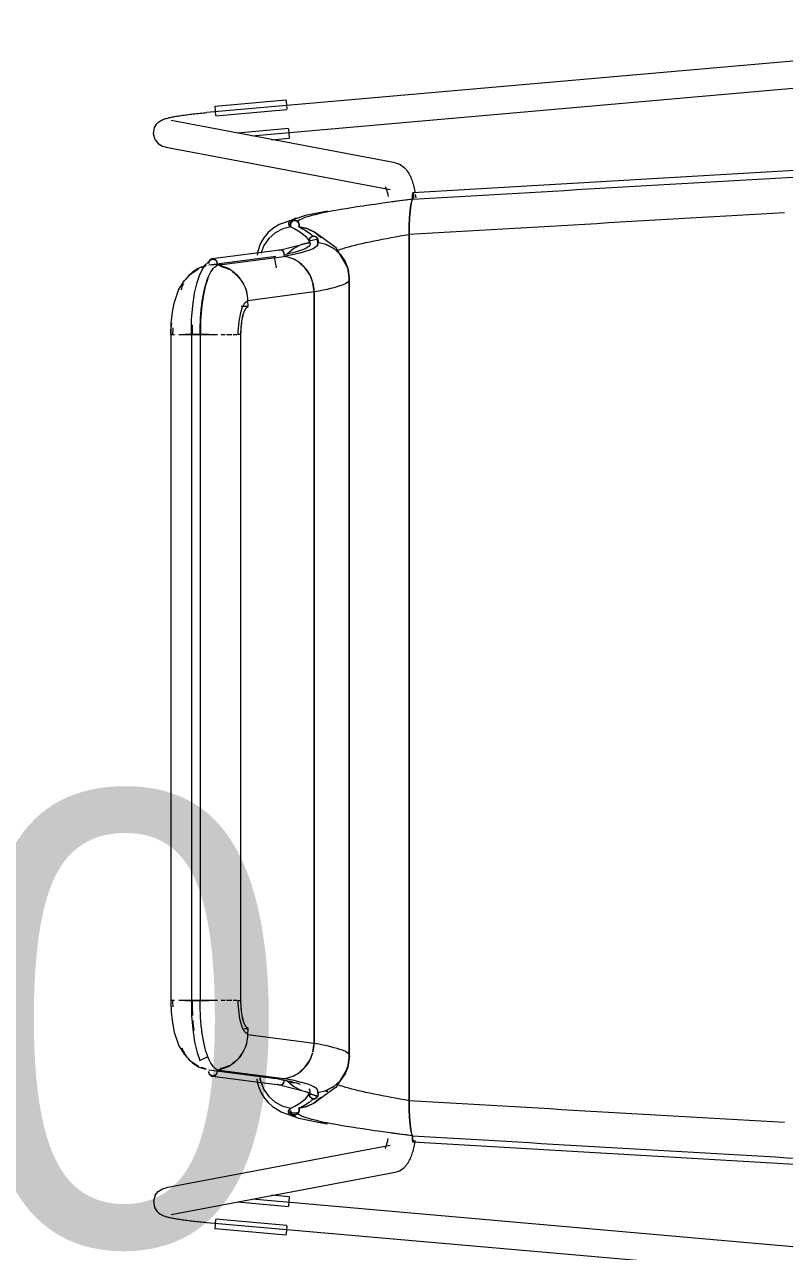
# Model space of a CAD drawing. Header units: millimetres. Extents: x 79795 to 317870, y -36033 to 97293.
# Drawn here: x 158086 to 158422, y 12047 to 12590 of the extents above; entities that cross this region are included whole.
import ezdxf

# ---------------------------------------------------------------- set-up
doc = ezdxf.new("R2010")
doc.units = ezdxf.units.MM
doc.header["$MEASUREMENT"] = 0
doc.layers.add('A-AREA-IDEN', color=7, linetype='CONTINUOUS', lineweight=9)
doc.layers.add('I-FURN', color=8, linetype='CONTINUOUS', lineweight=9)
doc.styles.add('Century Gothic', font='GOTHIC.TTF', dxfattribs={"height": 200})

msp = doc.modelspace()

# ---------------------------------------------------------------- linework, layer by layer
at = {"layer": 'I-FURN'}
for p, q in [((158609.81, 12590.12), (158166.49, 12551.18)), ((158186.36, 12540.88), (158610.86, 12578.17)), ((158170.09, 12553.99), (158201.5, 12556.75)), ((158170.27, 12551.95), (158170.09, 12553.99)), ((158201.5, 12556.75), (158201.68, 12554.71)), ((158201.68, 12554.71), (158201.86, 12552.64)), ((158146.98, 12548.06), (158147.41, 12548.23)), ((158147.41, 12548.23), (158147.81, 12548.37)), ((158147.81, 12548.37), (158148.21, 12548.5)), ((158148.21, 12548.5), (158148.6, 12548.61)), ((158148.6, 12548.61), (158149.01, 12548.72)), ((158149.01, 12548.72), (158149.42, 12548.82)), ((158149.42, 12548.82), (158149.85, 12548.92)), ((158149.85, 12548.92), (158150.29, 12549.02)), ((158150.29, 12549.02), (158150.75, 12549.12)), ((158150.75, 12549.12), (158151.23, 12549.21)), ((158151.23, 12549.21), (158151.72, 12549.31)), ((158151.72, 12549.31), (158152.24, 12549.4)), ((158152.24, 12549.4), (158152.77, 12549.5)), ((158152.77, 12549.5), (158153.32, 12549.59)), ((158153.32, 12549.59), (158153.89, 12549.68)), ((158153.89, 12549.68), (158154.48, 12549.77)), ((158154.48, 12549.77), (158155.08, 12549.87)), ((158155.08, 12549.87), (158155.7, 12549.96)), ((158155.7, 12549.96), (158156.33, 12550.05)), ((158156.33, 12550.05), (158156.98, 12550.13)), ((158156.98, 12550.13), (158157.65, 12550.22)), ((158157.65, 12550.22), (158158.32, 12550.31)), ((158158.32, 12550.31), (158159.01, 12550.4)), ((158159.01, 12550.4), (158159.71, 12550.48)), ((158159.71, 12550.48), (158160.42, 12550.56)), ((158160.42, 12550.56), (158161.13, 12550.64)), ((158161.13, 12550.64), (158161.86, 12550.72)), ((158161.86, 12550.72), (158162.59, 12550.8)), ((158162.59, 12550.8), (158163.33, 12550.88)), ((158163.33, 12550.88), (158164.08, 12550.95)), ((158164.08, 12550.95), (158164.83, 12551.02)), ((158164.83, 12551.02), (158165.58, 12551.09)), ((158165.58, 12551.09), (158166.33, 12551.16)), ((158166.33, 12551.16), (158166.49, 12551.18)), ((158170.45, 12549.88), (158170.27, 12551.95)), ((158170.46, 12549.76), (158201.88, 12552.52)), ((158142.81, 12541.79), (158143.29, 12544.55)), ((158143.29, 12544.55), (158144.33, 12546.21)), ((158144.33, 12546.21), (158145.24, 12547.06)), ((158145.24, 12547.06), (158145.95, 12547.54)), ((158145.95, 12547.54), (158146.51, 12547.85)), ((158146.51, 12547.85), (158146.98, 12548.06)), ((158249.93, 12528.88), (158150.64, 12547.7)), ((158202.62, 12544.07), (158180.01, 12542.09)), ((158202.63, 12543.95), (158202.81, 12541.88)), ((158143.64, 12539.04), (158142.81, 12541.79)), ((158143.64, 12539.04), (158144.97, 12537.47)), ((158144.97, 12537.47), (158146.05, 12536.72)), ((158195.09, 12539.15), (158202.99, 12539.84)), ((158202.81, 12541.88), (158202.99, 12539.84)), ((158146.05, 12536.72), (158146.85, 12536.34)), ((158146.85, 12536.34), (158147.47, 12536.13)), ((158147.47, 12536.13), (158147.99, 12535.99)), ((158147.99, 12535.99), (158148.4, 12535.91)), ((158148.4, 12535.91), (158247.69, 12517.09)), ((158589.68, 12534.98), (158257.77, 12515.69)), ((158249.93, 12528.88), (158250.91, 12528.62)), ((158250.91, 12528.62), (158251.81, 12528.26)), ((158251.81, 12528.26), (158252.6, 12527.82)), ((158252.6, 12527.82), (158253.29, 12527.34)), ((158253.29, 12527.34), (158253.88, 12526.83)), ((158253.88, 12526.83), (158254.4, 12526.31)), ((158254.4, 12526.31), (158254.86, 12525.78)), ((158254.86, 12525.78), (158255.26, 12525.25)), ((158255.26, 12525.25), (158255.62, 12524.71)), ((158255.62, 12524.71), (158255.94, 12524.17)), ((158255.94, 12524.17), (158256.23, 12523.64)), ((158256.23, 12523.64), (158256.5, 12523.08)), ((158256.5, 12523.08), (158256.75, 12522.52)), ((158256.75, 12522.52), (158256.99, 12521.95)), ((158256.99, 12521.95), (158257.21, 12521.37)), ((158257.21, 12521.37), (158257.42, 12520.78)), ((158245.46, 12518.31), (158245.48, 12518.29)), ((158245.48, 12518.29), (158245.52, 12518.21)), ((158245.52, 12518.21), (158245.57, 12518.13)), ((158245.57, 12518.13), (158245.64, 12517.97)), ((158245.64, 12517.97), (158245.73, 12517.78)), ((158245.73, 12517.78), (158245.83, 12517.55)), ((158245.83, 12517.55), (158245.93, 12517.28)), ((158245.93, 12517.28), (158246.03, 12516.98)), ((158246.03, 12516.98), (158246.14, 12516.64)), ((158246.14, 12516.64), (158246.25, 12516.27)), ((158246.25, 12516.27), (158246.36, 12515.88)), ((158246.36, 12515.88), (158246.46, 12515.46)), ((158257.42, 12520.78), (158257.61, 12520.17)), ((158257.61, 12520.17), (158257.79, 12519.56)), ((158257.72, 12515.62), (158257.67, 12515.42)), ((158257.67, 12515.43), (158257.72, 12515.62)), ((158257.77, 12515.69), (158257.72, 12515.62)), ((158257.72, 12515.62), (158257.77, 12515.69)), ((158257.83, 12515.63), (158257.77, 12515.69)), ((158257.77, 12515.69), (158257.83, 12515.63)), ((158257.79, 12519.56), (158257.96, 12518.93)), ((158257.88, 12515.44), (158257.83, 12515.63)), ((158257.83, 12515.63), (158257.88, 12515.45)), ((158257.96, 12518.93), (158258.13, 12518.28)), ((158258.13, 12518.28), (158258.28, 12517.63)), ((158258.28, 12517.63), (158258.42, 12516.96)), ((158258.42, 12516.96), (158258.56, 12516.28)), ((158258.56, 12516.28), (158258.68, 12515.59)), ((158246.46, 12515.46), (158246.57, 12515.01)), ((158246.57, 12515.01), (158246.67, 12514.54)), ((158246.67, 12514.54), (158246.77, 12514.05)), ((158256.51, 12507.71), (158256.82, 12510.18)), ((158256.82, 12510.17), (158256.51, 12507.68)), ((158257.18, 12511.92), (158256.82, 12510.17)), ((158256.82, 12510.18), (158257.19, 12511.92)), ((158257.59, 12512.82), (158257.18, 12511.92)), ((158257.19, 12511.92), (158257.59, 12512.82)), ((158257.56, 12513.79), (158257.57, 12514.29)), ((158257.57, 12514.28), (158257.56, 12513.79)), ((158257.56, 12513.79), (158257.57, 12513.29)), ((158257.57, 12513.3), (158257.56, 12513.79)), ((158257.59, 12514.74), (158257.57, 12514.28)), ((158257.57, 12514.29), (158257.59, 12514.74)), ((158257.59, 12512.82), (158257.57, 12513.3)), ((158257.57, 12513.29), (158257.59, 12512.82)), ((158257.59, 12514.74), (158257.63, 12515.13)), ((158257.63, 12515.12), (158257.59, 12514.74)), ((158257.63, 12515.13), (158257.67, 12515.43)), ((158257.67, 12515.42), (158257.63, 12515.12)), ((158257.88, 12515.45), (158257.92, 12515.16)), ((158257.92, 12515.15), (158257.88, 12515.44)), ((158257.92, 12515.16), (158257.96, 12514.78)), ((158257.96, 12514.77), (158257.92, 12515.15)), ((158257.96, 12514.78), (158257.98, 12514.33)), ((158257.98, 12514.32), (158257.96, 12514.77)), ((158257.98, 12514.33), (158257.99, 12513.83)), ((158257.99, 12513.83), (158257.98, 12514.32)), ((158257.98, 12513.33), (158257.99, 12513.83)), ((158257.99, 12513.83), (158257.99, 12513.33)), ((158258.8, 12514.88), (158258.91, 12514.17)), ((158258.91, 12514.17), (158259.01, 12513.44)), ((158210.2, 12505.68), (158198.48, 12501.69)), ((158219.86, 12507.58), (158210.2, 12505.68)), ((158256.51, 12507.68), (158256.27, 12504.58)), ((158256.27, 12504.63), (158256.51, 12507.68)), ((158195.66, 12499.88), (158193.41, 12497.88)), ((158198.48, 12501.69), (158195.66, 12499.88)), ((158200.06, 12499.67), (158196.74, 12497.93)), ((158203.69, 12500.58), (158200.06, 12499.67)), ((158203.48, 12501.54), (158203.56, 12502.04)), ((158203.56, 12502.04), (158203.48, 12501.55)), ((158203.48, 12501.55), (158203.52, 12501.05)), ((158203.52, 12501.05), (158203.48, 12501.54)), ((158203.69, 12500.58), (158203.52, 12501.05)), ((158203.52, 12501.05), (158203.69, 12500.58)), ((158203.75, 12502.5), (158203.56, 12502.04)), ((158203.56, 12502.04), (158203.75, 12502.49)), ((158203.75, 12502.49), (158204.06, 12502.88)), ((158204.06, 12502.88), (158203.75, 12502.5)), ((158204.06, 12502.88), (158204.45, 12503.18)), ((158204.45, 12503.18), (158204.06, 12502.88)), ((158204.45, 12503.18), (158204.91, 12503.38)), ((158204.91, 12503.38), (158204.45, 12503.18)), ((158204.91, 12503.38), (158205.39, 12503.45)), ((158205.39, 12503.45), (158204.91, 12503.38)), ((158205.39, 12503.45), (158205.88, 12503.39)), ((158205.88, 12503.39), (158205.39, 12503.45)), ((158205.88, 12503.39), (158206.34, 12503.21)), ((158206.34, 12503.21), (158205.88, 12503.39)), ((158206.34, 12503.21), (158206.74, 12502.92)), ((158206.74, 12502.92), (158206.34, 12503.21)), ((158206.74, 12502.92), (158207.06, 12502.54)), ((158207.06, 12502.54), (158206.74, 12502.92)), ((158207.06, 12502.54), (158207.26, 12502.09)), ((158207.27, 12502.09), (158207.06, 12502.54)), ((158207.32, 12501.1), (158207.17, 12500.63)), ((158207.17, 12500.63), (158207.33, 12501.1)), ((158207.17, 12500.63), (158210.79, 12499.84)), ((158210.79, 12499.84), (158207.17, 12500.63)), ((158207.26, 12502.09), (158207.35, 12501.6)), ((158207.36, 12501.6), (158207.27, 12502.09)), ((158207.35, 12501.6), (158207.32, 12501.1)), ((158207.33, 12501.1), (158207.36, 12501.6)), ((158210.79, 12499.84), (158214.11, 12498.19)), ((158214.11, 12498.2), (158210.79, 12499.84)), ((158256.11, 12501.04), (158256.06, 12497.27)), ((158256.06, 12497.35), (158256.12, 12501.04)), ((158256.27, 12504.58), (158256.11, 12501.04)), ((158256.12, 12501.11), (158256.27, 12504.58)), ((158191.64, 12495.72), (158190.29, 12493.44)), ((158193.41, 12497.88), (158191.64, 12495.72)), ((158193.91, 12495.45), (158191.74, 12492.37)), ((158196.74, 12497.93), (158193.91, 12495.45)), ((158215.66, 12495.13), (158211.77, 12494.3)), ((158211.94, 12495.08), (158211.86, 12494.59)), ((158211.86, 12494.58), (158211.94, 12495.07)), ((158211.86, 12494.59), (158211.89, 12494.09)), ((158211.9, 12494.09), (158211.86, 12494.58)), ((158211.89, 12494.09), (158212.06, 12493.62)), ((158212.06, 12493.62), (158211.9, 12494.09)), ((158212.14, 12495.53), (158211.94, 12495.08)), ((158211.94, 12495.07), (158212.14, 12495.52)), ((158212.14, 12495.52), (158212.46, 12495.91)), ((158212.46, 12495.91), (158212.14, 12495.53)), ((158214.19, 12498.25), (158212.44, 12499.14)), ((158212.46, 12495.91), (158212.86, 12496.2)), ((158212.86, 12496.2), (158212.46, 12495.91)), ((158212.86, 12496.2), (158213.32, 12496.39)), ((158213.32, 12496.39), (158212.86, 12496.2)), ((158213.32, 12496.39), (158213.81, 12496.46)), ((158213.81, 12496.46), (158213.32, 12496.39)), ((158213.81, 12496.46), (158214.3, 12496.39)), ((158214.3, 12496.39), (158213.81, 12496.46)), ((158216.95, 12495.8), (158214.11, 12498.2)), ((158214.11, 12498.19), (158216.95, 12495.8)), ((158223.73, 12491.27), (158214.19, 12498.25)), ((158214.3, 12496.39), (158214.76, 12496.2)), ((158214.76, 12496.2), (158214.3, 12496.39)), ((158214.76, 12496.2), (158215.16, 12495.91)), ((158215.17, 12495.91), (158214.76, 12496.2)), ((158215.16, 12495.91), (158215.48, 12495.52)), ((158215.48, 12495.53), (158215.17, 12495.91)), ((158215.68, 12495.08), (158215.48, 12495.53)), ((158215.48, 12495.52), (158215.68, 12495.07)), ((158215.58, 12492.55), (158215.53, 12495.43)), ((158215.72, 12494.09), (158215.56, 12493.62)), ((158215.56, 12493.62), (158215.73, 12494.09)), ((158215.76, 12494.59), (158215.68, 12495.08)), ((158215.68, 12495.07), (158215.76, 12494.58)), ((158215.76, 12494.58), (158215.72, 12494.09)), ((158215.73, 12494.09), (158215.76, 12494.59)), ((158256.06, 12497.27), (158256.06, 12113.87)), ((158256.06, 12113.87), (158256.06, 12497.27)), ((158198.67, 12490.31), (158168.9, 12486.45)), ((158189, 12489.84), (158188.77, 12488.07)), ((158190.29, 12493.44), (158189, 12489.84)), ((158191.74, 12492.37), (158190.34, 12488.85)), ((158198.44, 12490.26), (158198, 12490.07)), ((158198.91, 12490.32), (158198.44, 12490.26)), ((158198.59, 12490.29), (158210.21, 12493.26)), ((158199.38, 12490.25), (158198.91, 12490.32)), ((158199.82, 12490.07), (158199.38, 12490.25)), ((158200.2, 12489.77), (158199.82, 12490.07)), ((158200.5, 12489.39), (158200.2, 12489.77)), ((158200.69, 12488.94), (158200.5, 12489.39)), ((158200.77, 12488.44), (158200.69, 12488.94)), ((158200.74, 12487.95), (158200.77, 12488.44)), ((158204.95, 12490.97), (158202.07, 12488.46)), ((158208.34, 12492.73), (158204.95, 12490.97)), ((158212.06, 12493.62), (158208.34, 12492.73)), ((158210.21, 12493.26), (158212.08, 12493.59)), ((158219.28, 12492.73), (158215.56, 12493.62)), ((158219.27, 12492.72), (158222.67, 12490.97)), ((158222.67, 12490.97), (158219.28, 12492.73)), ((158222.67, 12490.97), (158225.54, 12488.46)), ((158225.55, 12488.46), (158222.67, 12490.97)), ((158228.84, 12482.62), (158223.73, 12491.27)), ((158225.54, 12488.46), (158227.71, 12485.32)), ((158227.72, 12485.33), (158225.55, 12488.46)), ((158163.31, 12479.43), (158165.5, 12483.55)), ((158165.5, 12483.55), (158168.4, 12486.1)), ((158197.03, 12487.46), (158167.34, 12483.61)), ((158168.53, 12483.77), (158173.3, 12484.38)), ((158170.88, 12483.63), (158200.58, 12487.48)), ((158196.25, 12487.33), (158197.2, 12482.51)), ((158210.08, 12482.36), (158207.34, 12484.85)), ((158228.91, 12482.47), (158227.54, 12485.64)), ((158227.71, 12485.32), (158229.08, 12481.76)), ((158229.08, 12481.76), (158227.72, 12485.33)), ((158156.52, 12476.82), (158158.81, 12479.29)), ((158158.81, 12479.29), (158162.71, 12481.97)), ((158162.15, 12475.97), (158163.31, 12479.43)), ((158162.71, 12481.97), (158162.9, 12482.07)), ((158166.85, 12477.67), (158165.76, 12474.23)), ((158212.16, 12479.25), (158210.08, 12482.36)), ((158213.43, 12475.88), (158212.16, 12479.25)), ((158229.71, 12477.43), (158228.91, 12482.47)), ((158229.08, 12481.76), (158229.55, 12477.97)), ((158229.55, 12477.97), (158229.08, 12481.76)), ((158229.55, 12477.97), (158229.55, 12133.18)), ((158229.55, 12133.18), (158229.55, 12477.97)), ((158152, 12466.89), (158154.12, 12472.94)), ((158154.12, 12472.94), (158156.52, 12476.82)), ((158161.05, 12471.28), (158162.15, 12475.97)), ((158165.76, 12474.23), (158164.79, 12469.8)), ((158213.96, 12471.93), (158213.48, 12475.7)), ((158229.71, 12438.52), (158229.71, 12477.43)), ((158151.21, 12462.85), (158152, 12466.89)), ((158160.21, 12465.66), (158161.05, 12471.28)), ((158164.79, 12469.8), (158164.2, 12465.79)), ((158184.68, 12468.07), (158213.96, 12471.93)), ((158184.75, 12465.35), (158184.68, 12468.07)), ((158213.96, 12471.93), (158213.96, 12139.22)), ((158213.96, 12139.22), (158213.96, 12471.93)), ((158150.7, 12458.03), (158151.21, 12462.85)), ((158159.72, 12459.54), (158160.21, 12465.66)), ((158164.2, 12465.79), (158163.67, 12459.23)), ((158184.75, 12465.35), (158181.74, 12465.35)), ((158181.92, 12458.89), (158182.43, 12461.38)), ((158182.43, 12461.38), (158183.1, 12463.36)), ((158183.1, 12463.36), (158183.89, 12464.72)), ((158183.89, 12464.72), (158184.75, 12465.35)), ((158150.59, 12453), (158150.7, 12458.03)), ((158159.63, 12453), (158159.72, 12459.54)), ((158163.67, 12459.23), (158163.59, 12453)), ((158181.49, 12453), (158181.6, 12456.04)), ((158181.6, 12456.04), (158181.92, 12458.89)), ((158150.76, 12453), (158150.59, 12453)), ((158150.59, 12453), (158150.59, 12158.15)), ((158150.61, 12453), (158152.08, 12453)), ((158154.11, 12453), (158156.69, 12453)), ((158159.87, 12453), (158156.84, 12453)), ((158156.86, 12453), (158159.87, 12453)), ((158159.7, 12453), (158159.63, 12453)), ((158159.63, 12453), (158159.63, 12158.15)), ((158159.63, 12453), (158163.58, 12453)), ((158159.89, 12453), (158159.7, 12453)), ((158160.2, 12453), (158159.89, 12453)), ((158160.59, 12453), (158160.2, 12453)), ((158161.04, 12453), (158160.59, 12453)), ((158161.53, 12453), (158161.04, 12453)), ((158162.03, 12453), (158161.53, 12453)), ((158162.51, 12453), (158162.03, 12453)), ((158162.92, 12453), (158162.51, 12453)), ((158163.25, 12453), (158162.92, 12453)), ((158163.48, 12453), (158163.25, 12453)), ((158163.58, 12453), (158163.48, 12453)), ((158167.37, 12453), (158163.56, 12453)), ((158163.56, 12453), (158167.37, 12453)), ((158163.59, 12158.15), (158163.59, 12453)), ((158167.57, 12453), (158171.12, 12453)), ((158172.75, 12453), (158174.59, 12453)), ((158175.11, 12453), (158177.58, 12453)), ((158178.16, 12453), (158179.9, 12453)), ((158181.43, 12453), (158181.43, 12158.15)), ((158181.49, 12158.15), (158181.49, 12453)), ((158229.71, 12133.72), (158229.71, 12438.52)), ((158150.59, 12158.15), (158150.7, 12153.12)), ((158150.59, 12158.15), (158150.76, 12158.15)), ((158152.08, 12158.15), (158150.61, 12158.15)), ((158156.69, 12158.15), (158154.11, 12158.15)), ((158156.84, 12158.15), (158159.87, 12158.15)), ((158159.87, 12158.15), (158156.86, 12158.15)), ((158159.63, 12158.15), (158159.72, 12151.61)), ((158159.63, 12158.15), (158159.7, 12158.15)), ((158163.48, 12158.15), (158159.63, 12158.15)), ((158159.7, 12158.15), (158159.89, 12158.15)), ((158159.89, 12158.15), (158160.2, 12158.15)), ((158160.2, 12158.15), (158160.59, 12158.15)), ((158160.59, 12158.15), (158161.04, 12158.15)), ((158161.04, 12158.15), (158161.53, 12158.15)), ((158161.53, 12158.15), (158162.03, 12158.15)), ((158162.03, 12158.15), (158162.51, 12158.15)), ((158162.51, 12158.15), (158162.92, 12158.15)), ((158162.92, 12158.15), (158163.25, 12158.15)), ((158163.25, 12158.15), (158163.48, 12158.15)), ((158163.56, 12158.15), (158167.37, 12158.15)), ((158167.37, 12158.15), (158163.56, 12158.15)), ((158171.12, 12158.15), (158167.57, 12158.15)), ((158174.59, 12158.15), (158172.75, 12158.15)), ((158177.58, 12158.15), (158175.11, 12158.15)), ((158179.9, 12158.15), (158178.16, 12158.15)), ((158181.6, 12155.11), (158181.49, 12158.15)), ((158150.7, 12153.12), (158151.21, 12148.3)), ((158181.92, 12152.26), (158181.6, 12155.11)), ((158182.43, 12149.77), (158181.92, 12152.26)), ((158151.21, 12148.3), (158152, 12144.26)), ((158159.72, 12151.61), (158160.21, 12145.48)), ((158183.1, 12147.78), (158182.43, 12149.77)), ((158183.89, 12146.43), (158183.1, 12147.78)), ((158184.75, 12145.79), (158183.89, 12146.43)), ((158152, 12144.26), (158154.12, 12138.21)), ((158160.21, 12145.48), (158161.05, 12139.86)), ((158183.08, 12145.79), (158184.75, 12145.79)), ((158184.68, 12143.08), (158184.75, 12145.79)), ((158213.96, 12139.22), (158184.68, 12143.08)), ((158154.12, 12138.21), (158156.52, 12134.33)), ((158161.05, 12139.86), (158162.15, 12135.17)), ((158213.48, 12135.45), (158213.96, 12139.22)), ((158156.52, 12134.33), (158158.81, 12131.86)), ((158158.81, 12131.86), (158162.71, 12129.18)), ((158162.15, 12135.17), (158163.31, 12131.72)), ((158163.31, 12131.72), (158166.85, 12133.48)), ((158210.08, 12128.79), (158212.16, 12131.9)), ((158212.16, 12131.9), (158213.43, 12135.27)), ((158229.71, 12133.72), (158228.91, 12128.68)), ((158229.55, 12133.18), (158229.08, 12129.39)), ((158229.08, 12129.39), (158229.55, 12133.18)), ((158162.71, 12129.18), (158162.9, 12129.08)), ((158167.34, 12127.54), (158197.03, 12123.69)), ((158168.9, 12124.7), (158198.67, 12120.84)), ((158170.87, 12127.08), (158173.31, 12126.76)), ((158170.88, 12127.51), (158200.58, 12123.67)), ((158207.34, 12126.3), (158210.08, 12128.79)), ((158228.84, 12128.53), (158223.73, 12119.88)), ((158227.71, 12125.82), (158225.54, 12122.69)), ((158225.55, 12122.68), (158227.72, 12125.82)), ((158228.91, 12128.68), (158227.54, 12125.51)), ((158229.08, 12129.39), (158227.71, 12125.82)), ((158227.72, 12125.82), (158229.08, 12129.39)), ((158188.68, 12123.57), (158188.82, 12122.15)), ((158188.82, 12122.15), (158189.48, 12119.65)), ((158189.48, 12119.65), (158190.51, 12117.28)), ((158190.34, 12122.3), (158189.97, 12124.04)), ((158189.97, 12124.04), (158190.34, 12122.29)), ((158190.34, 12122.29), (158191.74, 12118.78)), ((158202.54, 12122.44), (158196.25, 12123.82)), ((158197.61, 12121.37), (158198, 12121.08)), ((158198, 12121.08), (158198.44, 12120.89)), ((158198.44, 12120.89), (158198.91, 12120.83)), ((158198.59, 12120.86), (158210.21, 12117.89)), ((158198.91, 12120.83), (158199.38, 12120.89)), ((158199.38, 12120.89), (158199.82, 12121.08)), ((158199.82, 12121.08), (158200.2, 12121.38)), ((158200.2, 12121.38), (158200.5, 12121.76)), ((158200.5, 12121.76), (158200.69, 12122.21)), ((158200.69, 12122.21), (158200.77, 12122.7)), ((158200.77, 12122.7), (158200.74, 12123.2)), ((158202.07, 12122.68), (158204.95, 12120.18)), ((158204.98, 12121.68), (158202.54, 12122.44)), ((158204.95, 12120.18), (158208.34, 12118.42)), ((158223.73, 12119.88), (158214.19, 12112.9)), ((158222.67, 12120.18), (158219.28, 12118.43)), ((158219.28, 12118.42), (158222.67, 12120.18)), ((158225.54, 12122.69), (158222.67, 12120.18)), ((158222.67, 12120.18), (158225.55, 12122.68)), ((158190.51, 12117.28), (158191.89, 12115.08)), ((158191.74, 12118.78), (158193.91, 12115.7)), ((158191.89, 12115.08), (158193.57, 12113.11)), ((158193.91, 12115.7), (158196.74, 12113.22)), ((158208.34, 12118.42), (158212.06, 12117.53)), ((158210.21, 12117.89), (158215.53, 12115.72)), ((158211.77, 12116.85), (158215.66, 12116.02)), ((158211.86, 12116.57), (158211.9, 12117.06)), ((158211.89, 12117.06), (158211.86, 12116.56)), ((158211.94, 12116.07), (158211.86, 12116.57)), ((158211.86, 12116.56), (158211.94, 12116.07)), ((158212.06, 12117.53), (158211.89, 12117.06)), ((158211.9, 12117.06), (158212.06, 12117.53)), ((158212.14, 12115.62), (158211.94, 12116.07)), ((158211.94, 12116.07), (158212.14, 12115.62)), ((158212.46, 12115.24), (158212.14, 12115.62)), ((158212.14, 12115.62), (158212.46, 12115.24)), ((158212.86, 12114.95), (158212.46, 12115.24)), ((158212.46, 12115.24), (158212.86, 12114.94)), ((158213.32, 12114.76), (158212.86, 12114.95)), ((158212.86, 12114.94), (158213.32, 12114.75)), ((158213.81, 12114.69), (158213.32, 12114.76)), ((158213.32, 12114.75), (158213.81, 12114.69)), ((158214.3, 12114.76), (158213.81, 12114.69)), ((158213.81, 12114.69), (158214.3, 12114.75)), ((158216.95, 12115.35), (158214.11, 12112.96)), ((158214.11, 12112.94), (158216.95, 12115.35)), ((158214.76, 12114.95), (158214.3, 12114.76)), ((158214.3, 12114.75), (158214.76, 12114.94)), ((158215.16, 12115.24), (158214.76, 12114.95)), ((158214.76, 12114.94), (158215.17, 12115.24)), ((158215.48, 12115.62), (158215.16, 12115.24)), ((158215.17, 12115.24), (158215.48, 12115.62)), ((158215.68, 12116.07), (158215.48, 12115.62)), ((158215.48, 12115.62), (158215.68, 12116.07)), ((158215.56, 12117.53), (158219.28, 12118.42)), ((158215.56, 12117.53), (158215.72, 12117.06)), ((158215.73, 12117.06), (158215.56, 12117.53)), ((158215.76, 12116.57), (158215.68, 12116.07)), ((158215.68, 12116.07), (158215.76, 12116.56)), ((158215.72, 12117.06), (158215.76, 12116.57)), ((158215.76, 12116.56), (158215.73, 12117.06)), ((158256.06, 12113.87), (158256.11, 12110.11)), ((158256.12, 12110.1), (158256.06, 12113.8)), ((158193.57, 12113.11), (158195.53, 12111.37)), ((158195.53, 12111.37), (158199.65, 12108.86)), ((158196.74, 12113.22), (158200.06, 12111.48)), ((158199.65, 12108.86), (158207.27, 12106.19)), ((158200.06, 12111.48), (158203.69, 12110.57)), ((158202.77, 12109.66), (158202.44, 12108.5)), ((158202.44, 12108.5), (158206.29, 12108.69)), ((158203.56, 12109.11), (158203.48, 12109.6)), ((158203.48, 12109.6), (158203.56, 12109.11)), ((158203.52, 12110.1), (158203.69, 12110.57)), ((158203.69, 12110.57), (158203.52, 12110.1)), ((158203.75, 12108.66), (158203.56, 12109.11)), ((158203.56, 12109.11), (158203.75, 12108.65)), ((158204.06, 12108.27), (158203.75, 12108.66)), ((158203.75, 12108.65), (158204.06, 12108.26)), ((158204.45, 12107.97), (158204.06, 12108.27)), ((158204.06, 12108.26), (158204.45, 12107.96)), ((158207.06, 12108.61), (158206.74, 12108.23)), ((158206.74, 12108.23), (158207.06, 12108.6)), ((158207.26, 12109.06), (158207.06, 12108.61)), ((158207.06, 12108.6), (158207.27, 12109.05)), ((158210.79, 12111.31), (158207.17, 12110.52)), ((158207.17, 12110.52), (158210.79, 12111.3)), ((158207.17, 12110.52), (158207.32, 12110.05)), ((158207.33, 12110.05), (158207.17, 12110.52)), ((158207.35, 12109.55), (158207.26, 12109.06)), ((158207.27, 12109.05), (158207.36, 12109.55)), ((158207.32, 12110.05), (158207.35, 12109.55)), ((158207.36, 12109.55), (158207.33, 12110.05)), ((158214.11, 12112.96), (158210.79, 12111.31)), ((158210.79, 12111.3), (158214.11, 12112.94)), ((158214.19, 12112.9), (158212.44, 12112.01)), ((158256.11, 12110.11), (158256.27, 12106.57)), ((158256.27, 12106.57), (158256.12, 12110.04)), ((158204.91, 12107.77), (158204.45, 12107.97)), ((158204.45, 12107.96), (158204.91, 12107.77)), ((158205.39, 12107.7), (158204.91, 12107.77)), ((158204.91, 12107.77), (158205.39, 12107.69)), ((158205.88, 12107.76), (158205.39, 12107.7)), ((158205.39, 12107.69), (158205.88, 12107.75)), ((158206.34, 12107.94), (158205.88, 12107.76)), ((158205.88, 12107.75), (158206.34, 12107.94)), ((158206.74, 12108.23), (158206.34, 12107.94)), ((158206.34, 12107.94), (158206.74, 12108.23)), ((158207.27, 12106.19), (158215.79, 12104.3)), ((158215.79, 12104.3), (158219.86, 12103.57)), ((158256.27, 12106.57), (158256.51, 12103.47)), ((158256.51, 12103.47), (158256.27, 12106.52)), ((158256.51, 12103.47), (158256.82, 12100.97)), ((158256.82, 12100.97), (158256.51, 12103.44)), ((158256.82, 12100.97), (158257.18, 12099.23)), ((158257.19, 12099.23), (158256.82, 12100.96)), ((158257.18, 12099.23), (158257.59, 12098.32)), ((158257.59, 12098.32), (158257.19, 12099.23)), ((158257.57, 12097.85), (158257.56, 12097.36)), ((158257.56, 12097.35), (158257.57, 12097.85)), ((158257.59, 12098.32), (158257.57, 12097.85)), ((158257.57, 12097.85), (158257.59, 12098.32)), ((158247.69, 12094.06), (158148.4, 12075.24)), ((158245.46, 12092.84), (158245.48, 12092.86)), ((158245.48, 12092.86), (158245.52, 12092.93)), ((158245.52, 12092.93), (158245.57, 12093.02)), ((158245.57, 12093.02), (158245.64, 12093.17)), ((158245.64, 12093.17), (158245.73, 12093.37)), ((158245.73, 12093.37), (158245.83, 12093.6)), ((158245.83, 12093.6), (158245.93, 12093.87)), ((158245.93, 12093.87), (158246.03, 12094.17)), ((158246.03, 12094.17), (158246.14, 12094.51)), ((158246.14, 12094.51), (158246.25, 12094.87)), ((158246.25, 12094.87), (158246.36, 12095.27)), ((158246.36, 12095.27), (158246.46, 12095.69)), ((158246.46, 12095.69), (158246.57, 12096.14)), ((158246.57, 12096.14), (158246.67, 12096.61)), ((158246.67, 12096.61), (158246.77, 12097.1)), ((158257.56, 12097.36), (158257.57, 12096.86)), ((158257.57, 12096.86), (158257.56, 12097.35)), ((158257.57, 12096.86), (158257.59, 12096.41)), ((158257.59, 12096.41), (158257.57, 12096.86)), ((158257.59, 12096.41), (158257.63, 12096.02)), ((158257.63, 12096.02), (158257.59, 12096.41)), ((158257.63, 12096.02), (158257.67, 12095.73)), ((158257.67, 12095.72), (158257.63, 12096.02)), ((158257.77, 12095.46), (158257.83, 12095.52)), ((158257.83, 12095.52), (158257.77, 12095.46)), ((158589.68, 12076.17), (158257.77, 12095.46)), ((158257.79, 12091.59), (158257.96, 12092.22)), ((158257.88, 12095.71), (158257.92, 12096)), ((158257.92, 12095.99), (158257.88, 12095.7)), ((158257.92, 12096), (158257.96, 12096.38)), ((158257.96, 12096.37), (158257.92, 12095.99)), ((158257.96, 12092.22), (158258.13, 12092.86)), ((158258.13, 12092.86), (158258.28, 12093.52)), ((158258.28, 12093.52), (158258.42, 12094.19)), ((158258.42, 12094.19), (158258.56, 12094.87)), ((158258.56, 12094.87), (158258.68, 12095.56)), ((158258.68, 12095.56), (158258.8, 12096.27)), ((158255.62, 12086.44), (158255.94, 12086.98)), ((158255.94, 12086.98), (158256.23, 12087.51)), ((158256.23, 12087.51), (158256.5, 12088.07)), ((158256.5, 12088.07), (158256.75, 12088.63)), ((158256.75, 12088.63), (158256.99, 12089.2)), ((158256.99, 12089.2), (158257.21, 12089.78)), ((158257.21, 12089.78), (158257.42, 12090.37)), ((158257.42, 12090.37), (158257.61, 12090.97)), ((158257.61, 12090.97), (158257.79, 12091.59)), ((158150.64, 12063.45), (158249.93, 12082.27)), ((158249.93, 12082.27), (158250.91, 12082.52)), ((158250.91, 12082.52), (158251.81, 12082.89)), ((158251.81, 12082.89), (158252.6, 12083.33)), ((158252.6, 12083.33), (158253.29, 12083.81)), ((158253.29, 12083.81), (158253.88, 12084.32)), ((158253.88, 12084.32), (158254.4, 12084.84)), ((158254.4, 12084.84), (158254.86, 12085.37)), ((158254.86, 12085.37), (158255.26, 12085.9)), ((158255.26, 12085.9), (158255.62, 12086.44)), ((158143.64, 12072.1), (158142.81, 12069.35)), ((158143.64, 12072.1), (158144.97, 12073.68)), ((158144.97, 12073.68), (158146.05, 12074.43)), ((158146.05, 12074.43), (158146.85, 12074.8)), ((158146.85, 12074.8), (158147.47, 12075.02)), ((158147.47, 12075.02), (158147.99, 12075.15)), ((158147.99, 12075.15), (158148.4, 12075.24)), ((158610.86, 12032.98), (158186.51, 12070.26)), ((158202.99, 12071.31), (158195.09, 12072)), ((158202.99, 12071.31), (158202.81, 12069.27)), ((158142.81, 12069.35), (158143.29, 12066.59)), ((158143.29, 12066.59), (158144.33, 12064.94)), ((158144.33, 12064.94), (158145.24, 12064.08)), ((158180.14, 12069.05), (158202.62, 12067.08)), ((158202.81, 12069.27), (158202.63, 12067.2)), ((158145.24, 12064.08), (158145.95, 12063.61)), ((158145.95, 12063.61), (158146.51, 12063.3)), ((158146.51, 12063.3), (158146.98, 12063.09)), ((158146.98, 12063.09), (158147.41, 12062.92)), ((158147.41, 12062.92), (158147.81, 12062.78)), ((158147.81, 12062.78), (158148.21, 12062.65)), ((158148.21, 12062.65), (158148.6, 12062.54)), ((158148.6, 12062.54), (158149.01, 12062.43)), ((158149.01, 12062.43), (158149.42, 12062.32)), ((158149.42, 12062.32), (158149.85, 12062.22)), ((158149.85, 12062.22), (158150.29, 12062.13)), ((158150.29, 12062.13), (158150.75, 12062.03)), ((158150.75, 12062.03), (158151.23, 12061.93)), ((158151.23, 12061.93), (158151.72, 12061.84)), ((158151.72, 12061.84), (158152.24, 12061.74)), ((158152.24, 12061.74), (158152.77, 12061.65)), ((158152.77, 12061.65), (158153.32, 12061.56)), ((158153.32, 12061.56), (158153.89, 12061.47)), ((158153.89, 12061.47), (158154.48, 12061.37)), ((158154.48, 12061.37), (158155.08, 12061.28)), ((158155.08, 12061.28), (158155.7, 12061.19)), ((158155.7, 12061.19), (158156.33, 12061.1)), ((158156.33, 12061.1), (158156.98, 12061.01)), ((158156.98, 12061.01), (158157.65, 12060.93)), ((158157.65, 12060.93), (158158.32, 12060.84)), ((158158.32, 12060.84), (158159.01, 12060.75)), ((158159.01, 12060.75), (158159.71, 12060.67)), ((158159.71, 12060.67), (158160.42, 12060.59)), ((158160.42, 12060.59), (158161.13, 12060.5)), ((158161.13, 12060.5), (158161.86, 12060.42)), ((158161.86, 12060.42), (158162.59, 12060.35)), ((158162.59, 12060.35), (158163.33, 12060.27)), ((158163.33, 12060.27), (158164.08, 12060.2)), ((158164.08, 12060.2), (158164.83, 12060.12)), ((158164.83, 12060.12), (158165.58, 12060.05)), ((158165.58, 12060.05), (158166.33, 12059.99)), ((158166.33, 12059.99), (158166.49, 12059.97)), ((158166.49, 12059.97), (158609.81, 12021.03)), ((158170.27, 12059.2), (158170.45, 12061.27)), ((158201.88, 12058.63), (158170.46, 12061.39)), ((158170.09, 12057.16), (158170.27, 12059.2)), ((158201.5, 12054.4), (158170.09, 12057.16)), ((158201.68, 12056.44), (158201.5, 12054.4)), ((158201.86, 12058.51), (158201.68, 12056.44))]:
    msp.add_line(p, q, dxfattribs=at)
for centre, major_axis, ratio, start_param, end_param in [((158198.9, 12488.36), (0, 1.96), 0.955139, 4.501447, 6.790779), ((158198.89, 12471.8), (0, 15.78), 0.955139, 5.929149, 6.170649), ((158198.89, 12471.8), (0, 15.78), 0.955139, 5.687432, 5.928979), ((158198.89, 12471.8), (0, 15.78), 0.955139, 4.975942, 5.68731), ((158198.89, 12471.8), (0, 15.78), 0.955139, 4.720632, 4.962301), ((158154.87, 12453), (0, 12.4), 0.287441, 1.332781, 1.570796), ((158166.34, 12453), (-15.75, 0), 0.000004, 3.431839, 3.614078), ((158154.87, 12158.15), (0, -12.4), 0.287441, 4.712389, 4.932602), ((158166.34, 12158.15), (-15.75, 0), 0.000004, 2.669107, 2.851347), ((158198.89, 12139.35), (0, 15.78), 0.955139, 4.462478, 4.704147), ((158198.89, 12139.35), (0, 15.78), 0.955139, 3.737469, 4.448837), ((158198.89, 12139.35), (0, 15.78), 0.955139, 3.495799, 3.737346), ((158198.9, 12122.79), (0, 1.96), 0.955139, 2.379629, 4.923331), ((158198.89, 12139.35), (0, 15.78), 0.955139, 3.254129, 3.495629)]:
    msp.add_ellipse(centre, major_axis=major_axis, ratio=ratio, start_param=start_param, end_param=end_param, dxfattribs=at)
for points in [[(158257.59, 12512.82), (158312.82, 12516.04), (158423.42, 12522.48), (158534.18, 12528.92), (158589.58, 12532.14)], [(158257.57, 12512.81), (158254.51, 12512.42), (158251.42, 12512.03), (158248.37, 12511.65)], [(158256.06, 12497.35), (158311.42, 12500.55), (158366.84, 12503.74), (158422.3, 12506.94)], [(158215.56, 12493.62), (158216.11, 12492.59), (158214.14, 12490.55), (158206.08, 12488.5), (158200.58, 12487.48)], [(158163.56, 12453), (158163.52, 12455.35), (158163.59, 12460), (158164.22, 12466.86), (158165.33, 12473), (158166.86, 12478.07), (158168.75, 12481.77), (158170.16, 12483.08), (158170.89, 12483.43)], [(158164, 12482.55), (158164.63, 12482.79), (158165.28, 12482.95), (158165.94, 12483.09)], [(158184.68, 12468.07), (158184.64, 12469.36), (158184.28, 12471.87), (158182.87, 12475.47), (158180.67, 12478.61), (158177.84, 12481.14), (158174.5, 12482.9), (158172.12, 12483.49), (158170.88, 12483.63)], [(158171.06, 12484.39), (158171.07, 12484.23), (158171.07, 12484.06), (158171.03, 12483.9)], [(158172.4, 12483.17), (158173.67, 12482.88), (158174.93, 12482.44), (158176.11, 12481.82)], [(158229.71, 12477.43), (158229.71, 12477.61), (158229.65, 12477.79), (158229.55, 12477.97)], [(158156.07, 12475.39), (158155.64, 12474.5), (158155.24, 12473.57), (158155, 12472.61)], [(158180.36, 12453), (158180.42, 12456.79), (158181.39, 12464.18), (158183.55, 12467.57), (158184.67, 12467.82)], [(158182.38, 12461.38), (158181.83, 12459.33), (158181.55, 12456.61), (158181.45, 12453.84)], [(158150.68, 12453), (158150.67, 12454.71), (158150.75, 12456.39), (158150.9, 12457.97)], [(158160.16, 12453), (158160.13, 12454.43), (158160.14, 12455.85), (158160.17, 12457.26)], [(158150.87, 12153.55), (158150.74, 12155.02), (158150.67, 12156.57), (158150.68, 12158.15)], [(158160.26, 12151.55), (158160.15, 12153.73), (158160.12, 12155.93), (158160.16, 12158.15)], [(158184.67, 12143.33), (158184.11, 12143.45), (158183.01, 12144.4), (158181.61, 12147.72), (158180.65, 12152.52), (158180.39, 12156.25), (158180.36, 12158.15)], [(158181.44, 12157.31), (158181.5, 12154.53), (158181.86, 12151.99), (158182.38, 12149.77)], [(158160.84, 12144.99), (158160.66, 12146.41), (158160.49, 12147.86), (158160.38, 12149.33)], [(158170.88, 12127.51), (158172.12, 12127.66), (158174.5, 12128.24), (158177.84, 12130.01), (158180.67, 12132.54), (158182.87, 12135.68), (158184.28, 12139.28), (158184.64, 12141.78), (158184.68, 12143.08)], [(158170.89, 12127.72), (158170.16, 12128.07), (158168.75, 12129.38), (158167.49, 12131.85), (158166.92, 12133.31)], [(158229.55, 12133.18), (158229.65, 12133.36), (158229.71, 12133.54), (158229.71, 12133.72)], [(158166, 12127.98), (158165.32, 12128.14), (158164.65, 12128.34), (158163.99, 12128.59)], [(158176.09, 12129.34), (158174.92, 12128.72), (158173.66, 12128.36), (158172.38, 12128.06)], [(158207.9, 12121.07), (158206.01, 12121.73), (158203.2, 12122.38), (158200.16, 12123.04)], [(158215.56, 12117.53), (158216.11, 12118.56), (158214.14, 12120.6), (158206.08, 12122.65), (158200.58, 12123.67)], [(158212.06, 12117.53), (158212.35, 12118.08), (158212.21, 12118.62), (158211.64, 12119.17)], [(158220.03, 12117.92), (158219.56, 12117.98), (158219.09, 12118.03), (158218.63, 12118.09)], [(158422.3, 12104.21), (158366.84, 12107.4), (158311.42, 12110.6), (158256.06, 12113.8)], [(158257.57, 12098.34), (158254.45, 12098.73), (158251.29, 12099.13), (158248.17, 12099.53)], [(158257.59, 12098.32), (158312.82, 12095.1), (158423.42, 12088.66), (158534.18, 12082.22), (158589.58, 12079)]]:
    msp.add_open_spline(points, degree=3, dxfattribs=at)
for points, knots in [([(158257.59, 12512.82), (158250.04, 12511.81), (158234.82, 12509.77), (158216.39, 12506.72), (158208.09, 12504.29), (158206.49, 12502.86), (158206.29, 12502.46)], [0, 0, 0, 0, 0.25, 0.5, 0.75, 0.8499412, 0.8499412, 0.8499412, 0.8499412]), ([(158206.11, 12504.43), (158205.39, 12504.17), (158202.36, 12502.88), (158202.13, 12501.6), (158203.69, 12500.58)], [0.6866019, 0.6866019, 0.6866019, 0.6866019, 0.75, 1, 1, 1, 1]), ([(158203.69, 12500.58), (158206.09, 12499.42), (158209.52, 12497.32), (158211.3, 12495.23), (158211.77, 12494.3)], [0, 0, 0, 0, 0.5, 0.9025379, 0.9025379, 0.9025379, 0.9025379]), ([(158207.17, 12500.63), (158209.58, 12499.46), (158211.86, 12498.06), (158213.42, 12496.66), (158213.66, 12496.43)], [0, 0, 0, 0, 0.5, 0.5982069, 0.5982069, 0.5982069, 0.5982069]), ([(158223.78, 12489.98), (158224.93, 12490.46), (158229.18, 12491.92), (158239.89, 12494.35), (158250.67, 12496.3), (158256.06, 12497.27)], [0.375, 0.375, 0.375, 0.375, 0.5, 0.75, 1, 1, 1, 1]), ([(158212.06, 12493.62), (158212.6, 12492.59), (158210.87, 12490.78), (158204.39, 12488.96), (158200.67, 12488.17)], [0, 0, 0, 0, 0.5, 0.8877852, 0.8877852, 0.8877852, 0.8877852]), ([(158166.22, 12483.42), (158165.45, 12483.26), (158163.55, 12482.7), (158160.69, 12481.14), (158158.5, 12479.13), (158157.5, 12477.75), (158157.23, 12477.35)], [0.0592823, 0.0592823, 0.0592823, 0.0592823, 0.1666667, 0.3333333, 0.5, 0.565028, 0.565028, 0.565028, 0.565028]), ([(158170.88, 12483.63), (158170.94, 12483.78), (158171.01, 12483.99), (158171.05, 12484.27), (158171.06, 12484.56), (158171.03, 12484.85), (158170.94, 12485.14), (158170.83, 12485.41), (158170.63, 12485.73), (158170.33, 12486.05), (158169.96, 12486.28), (158169.6, 12486.42), (158169.29, 12486.46), (158169.02, 12486.47), (158168.75, 12486.44), (158168.51, 12486.36), (158168.26, 12486.25), (158167.96, 12486.06), (158167.65, 12485.73), (158167.43, 12485.34), (158167.33, 12484.98), (158167.3, 12484.72), (158167.29, 12484.56), (158167.3, 12484.49)], [0, 0, 0, 0, 0.0555556, 0.0833333, 0.1111111, 0.1666667, 0.1944444, 0.2222222, 0.2777778, 0.3333333, 0.3888889, 0.4444444, 0.4791667, 0.5138889, 0.5486111, 0.5833333, 0.6180556, 0.6527778, 0.7222222, 0.7916667, 0.8263889, 0.8611111, 0.8888889, 0.8888889, 0.8888889, 0.8888889]), ([(158167.31, 12484.39), (158167.31, 12484.56), (158167.35, 12484.85), (158167.5, 12485.23), (158167.75, 12485.65), (158168.28, 12486.1), (158169.14, 12486.36), (158169.93, 12486.13), (158170.46, 12485.73), (158170.78, 12485.35), (158170.92, 12485.04), (158170.97, 12484.88)], [-0.875, -0.875, -0.875, -0.875, -0.8125, -0.765625, -0.71875, -0.625, -0.5, -0.375, -0.3125, -0.25, -0.1875, -0.1875, -0.1875, -0.1875]), ([(158177.76, 12480.8), (158179.81, 12479.37), (158182.32, 12476.42), (158183.88, 12472.85), (158184.13, 12471.6)], [-0.6666667, -0.6666667, -0.6666667, -0.6666667, -0.3333333, -0.1666667, -0.1666667, -0.1666667, -0.1666667]), ([(158213.96, 12471.93), (158219.68, 12472.94), (158227.32, 12474.77), (158229.71, 12476.6), (158229.71, 12477.43)], [0, 0, 0, 0, 0.5, 0.9107154, 0.9107154, 0.9107154, 0.9107154]), ([(158166.85, 12133.48), (158166.31, 12134.9), (158165.31, 12138.23), (158164.22, 12144.29), (158163.59, 12151.15), (158163.52, 12155.8), (158163.56, 12158.15)], [0.3397465, 0.3397465, 0.3397465, 0.3397465, 0.5, 0.6666667, 0.8333333, 0.9999948, 0.9999948, 0.9999948, 0.9999948]), ([(158155.43, 12137.28), (158155.62, 12136.76), (158156.18, 12135.42), (158156.92, 12134.16), (158157.45, 12133.44)], [0.260519, 0.260519, 0.260519, 0.260519, 0.3333333, 0.4544474, 0.4544474, 0.4544474, 0.4544474]), ([(158184.11, 12139.49), (158183.79, 12138.28), (158182.36, 12134.78), (158179.91, 12131.48), (158177.76, 12130.35)], [-0.8309955, -0.8309955, -0.8309955, -0.8309955, -0.6666667, -0.3333333, -0.3333333, -0.3333333, -0.3333333]), ([(158229.71, 12133.72), (158229.71, 12134.55), (158227.32, 12136.38), (158219.68, 12138.21), (158213.96, 12139.22)], [0.0892847, 0.0892847, 0.0892847, 0.0892847, 0.5, 1, 1, 1, 1]), ([(158158.08, 12132.64), (158158.87, 12131.7), (158160.69, 12130.02), (158163.5, 12128.43), (158165.42, 12127.96), (158166.15, 12127.8)], [0.5, 0.5, 0.5, 0.5, 0.6666667, 0.8333333, 0.9365189, 0.9365189, 0.9365189, 0.9365189]), ([(158167.3, 12126.66), (158167.29, 12126.52), (158167.31, 12126.3), (158167.38, 12126), (158167.47, 12125.74), (158167.66, 12125.42), (158167.95, 12125.1), (158168.3, 12124.87), (158168.65, 12124.73), (158168.96, 12124.68), (158169.24, 12124.68), (158169.5, 12124.71), (158169.75, 12124.79), (158170.01, 12124.9), (158170.32, 12125.09), (158170.64, 12125.41), (158170.88, 12125.81), (158170.99, 12126.17), (158171.04, 12126.43), (158171.06, 12126.59), (158171.06, 12126.66)], [0.1111111, 0.1111111, 0.1111111, 0.1111111, 0.1666667, 0.1944444, 0.2222222, 0.2777778, 0.3333333, 0.3888889, 0.4444444, 0.4791667, 0.5138889, 0.5486111, 0.5833333, 0.6180556, 0.6527778, 0.7222222, 0.7916667, 0.8263889, 0.8611111, 0.8888889, 0.8888889, 0.8888889, 0.8888889]), ([(158170.97, 12126.26), (158170.93, 12126.15), (158170.83, 12125.91), (158170.55, 12125.5), (158170.01, 12125.05), (158169.14, 12124.79), (158168.35, 12125.02), (158167.84, 12125.42), (158167.55, 12125.8), (158167.36, 12126.26), (158167.32, 12126.59), (158167.31, 12126.75)], [-0.8125, -0.8125, -0.8125, -0.8125, -0.765625, -0.71875, -0.625, -0.5, -0.375, -0.3125, -0.25, -0.1875, -0.125, -0.125, -0.125, -0.125]), ([(158256.06, 12113.87), (158250.67, 12114.85), (158239.89, 12116.79), (158229.18, 12119.23), (158224.93, 12120.69), (158223.78, 12121.17)], [0, 0, 0, 0, 0.25, 0.5, 0.625, 0.625, 0.625, 0.625]), ([(158203.69, 12110.57), (158206.09, 12111.73), (158209.52, 12113.82), (158211.3, 12115.92), (158211.77, 12116.85)], [0, 0, 0, 0, 0.5, 0.9025383, 0.9025383, 0.9025383, 0.9025383]), ([(158207.17, 12110.52), (158209.58, 12111.69), (158211.86, 12113.09), (158213.42, 12114.48), (158213.66, 12114.71)], [0, 0, 0, 0, 0.5, 0.5982066, 0.5982066, 0.5982066, 0.5982066]), ([(158205.9, 12106.8), (158205.27, 12107.03), (158202.36, 12108.29), (158202.13, 12109.55), (158203.69, 12110.57)], [0.6929173, 0.6929173, 0.6929173, 0.6929173, 0.75, 1, 1, 1, 1]), ([(158257.59, 12098.32), (158250.04, 12099.34), (158234.82, 12101.37), (158216.39, 12104.42), (158208.09, 12106.86), (158206.49, 12108.28), (158206.29, 12108.69)], [0, 0, 0, 0, 0.25, 0.5, 0.75, 0.8499411, 0.8499411, 0.8499411, 0.8499411])]:
    msp.add_open_spline(points, degree=3, knots=knots, dxfattribs=at)

# ---------------------------------------------------------------- texts
at = {"layer": 'A-AREA-IDEN', "style": 'Century Gothic'}
msp.add_text('4.60', height=200, dxfattribs=at).set_placement((157683.84, 12050.09))

doc.saveas('drawing.dxf')
